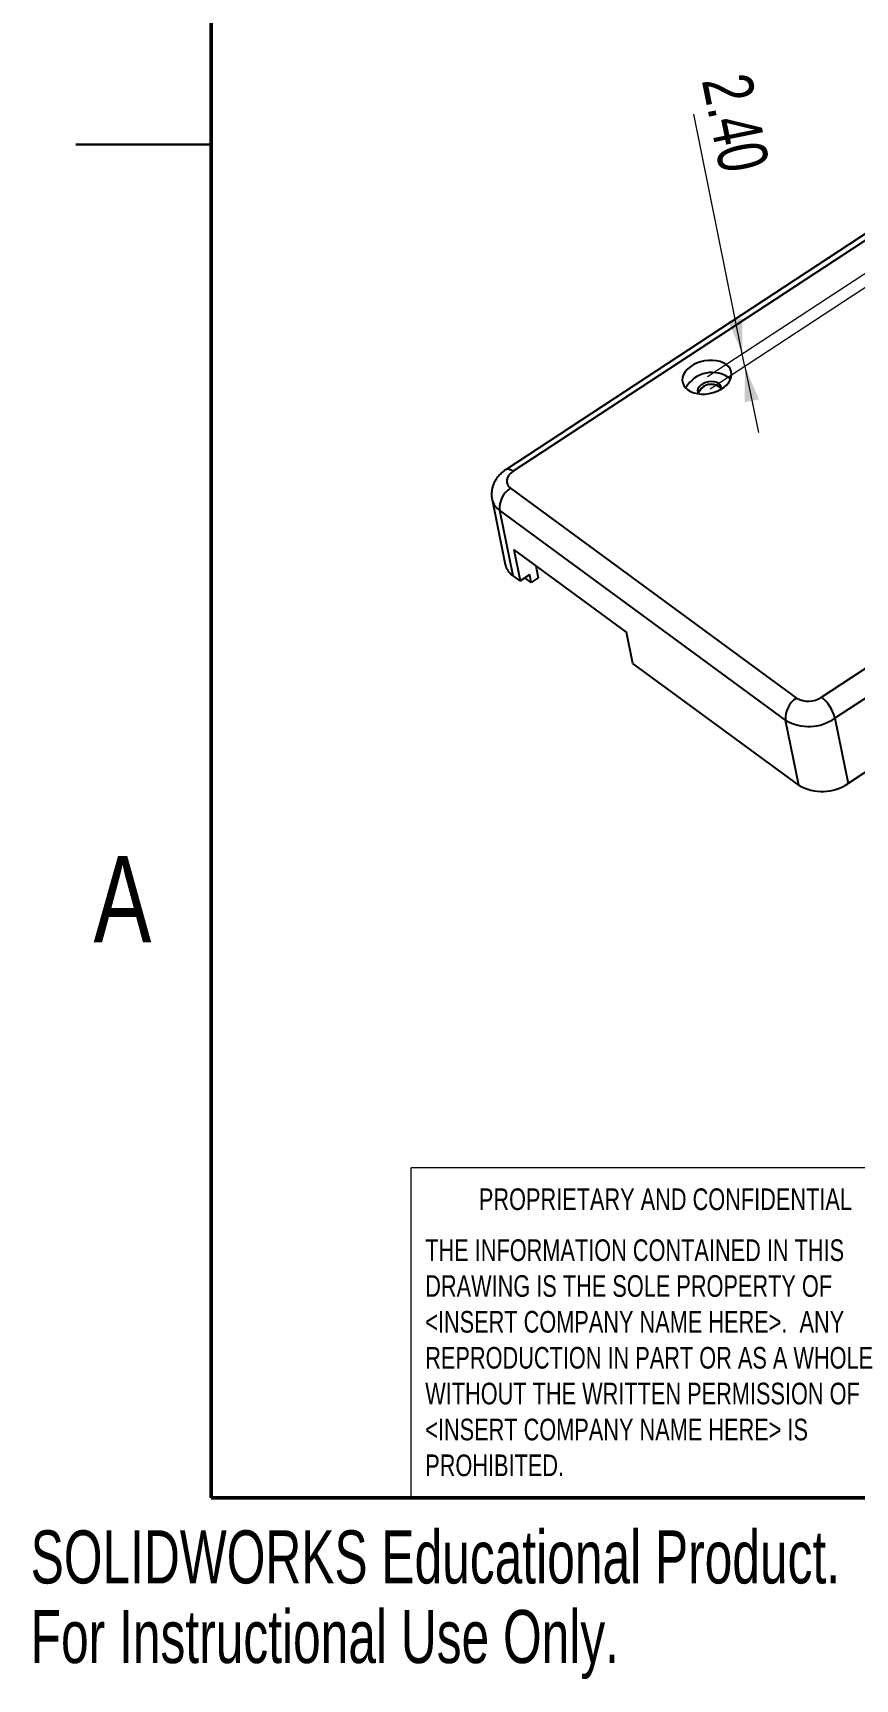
# Model space of a CAD drawing. Header units: millimetres. Extents: x 0 to 276, y 0 to 213.
# Drawn here: x 0.2 to 58, y 0 to 115.8 of the extents above; entities that cross this region are included whole.
import ezdxf

# ---------------------------------------------------------------- set-up
doc = ezdxf.new("R2010")
doc.units = ezdxf.units.MM
doc.styles.add('SLDTEXTSTYLE1', font='TXT', dxfattribs={"width": 0.75})
doc.styles.add('SLDTEXTSTYLE3', font='TXT', dxfattribs={"width": 0.7})
doc.dimstyles.new('SLDDIMSTYLE0', dxfattribs={"dimtxt": 3.5, "dimasz": 3.302, "dimexe": 0, "dimexo": 0.0625, "dimgap": 0.875, "dimtad": 1, "dimlfac": 2, "dimrnd": 1e-09, "dimzin": 4, "dimdsep": 46, "dimtxsty": 'SLDTEXTSTYLE1', "dimsah": 1, "dimcen": 0.09, "dimadec": 0, "dimazin": 1, "dimtfac": 1, "dimtmove": 0, "dimatfit": 0, "dimfxl": 1, "dimfrac": 2, "dimtolj": 1, "dimtzin": 12, "dimarcsym": 0})

# ---------------------------------------------------------------- blocks, each defined once
blk = doc.blocks.new('SW_NOTE_0_6')
at = {"color": 0, "linetype": 'Continuous', "lineweight": 0, "char_height": 1.524, "attachment_point": 1, "style": 'SLDTEXTSTYLE1'}
for s, insert in [('THE INFORMATION CONTAINED IN THIS', (0, 1.96)), ('DRAWING IS THE SOLE PROPERTY OF', (0, -0.56)), ('<INSERT COMPANY NAME HERE>.  ANY', (0, -3.08)), ('REPRODUCTION IN PART OR AS A WHOLE', (0, -5.61)), ('WITHOUT THE WRITTEN PERMISSION OF', (0, -8.13)), ('<INSERT COMPANY NAME HERE> IS', (0, -10.66)), ('PROHIBITED.', (0, -13.18))]:
    blk.add_mtext(s, dxfattribs=dict(at, insert=insert))
blk = doc.blocks.new('_D_18')
at = {"color": 7, "linetype": 'Continuous', "lineweight": 0}
for p, q in [((50.06, 93.21), (46.65, 110.08)), ((73.48, 108.58), (47.62, 91.6)), ((72.31, 106.81), (47.79, 90.72)), ((50.24, 92.33), (50.06, 93.21)), ((50.24, 92.33), (51.19, 87.67))]:
    blk.add_line(p, q, dxfattribs=at)
at = {"color": 7, "linetype": 'Continuous', "lineweight": 18}
for points in [[(50.06, 93.21), (50.07, 95.73), (49.08, 95.53)], [(50.24, 92.33), (50.23, 89.81), (51.23, 90.01)]]:
    blk.add_solid(points, dxfattribs=at)
at = {"color": 7, "linetype": 'Continuous', "lineweight": 18, "insert": (50.63, 113.16), "char_height": 3.5, "attachment_point": 1, "rotation": 281.4491, "style": 'SLDTEXTSTYLE1'}
blk.add_mtext('2.40', dxfattribs=at)

msp = doc.modelspace()

# ---------------------------------------------------------------- linework, layer by layer
at = {"color": 7, "linetype": 'Continuous', "lineweight": 50}
for p, q in [((12.7, 12.7), (12.7, 203.2)), ((266.7, 12.7), (12.7, 12.7))]:
    msp.add_line(p, q, dxfattribs=at)
at = {"color": 7, "linetype": 'Continuous', "lineweight": 25}
for p, q in [((73.9223, 111.6532), (33.4444, 85.0842)), ((74.4226, 111.5246), (33.9447, 84.9556)), ((3.175, 107.95), (12.7, 107.95)), ((12.7, 107.95), (3.175, 107.95)), ((55.6193, 69.0556), (96.0972, 95.6246)), ((97.0569, 94.1403), (56.579, 67.5713)), ((97.9849, 89.5581), (57.507, 62.9891)), ((33.755, 83.7552), (53.8814, 68.9909)), ((32.4541, 82.9751), (33.3822, 78.3929)), ((53.1033, 67.4418), (32.9769, 82.2061)), ((32.9769, 82.2061), (33.9049, 77.6239)), ((41.9125, 73.6224), (33.9858, 79.4373)), ((33.9858, 79.4373), (34.4313, 77.2378)), ((34.4313, 77.2378), (33.9049, 77.6239)), ((34.4313, 77.2378), (35.1059, 77.6806)), ((35.2173, 77.1308), (35.1059, 77.6806)), ((35.5247, 78.3084), (35.6991, 77.4471)), ((35.2173, 77.1308), (34.7691, 77.4595)), ((35.6991, 77.4471), (35.2173, 77.1308)), ((42.358, 71.4229), (41.9125, 73.6224)), ((54.0313, 62.8596), (42.358, 71.4229)), ((54.0313, 62.8596), (53.1033, 67.4418)), ((56.579, 67.5713), (57.507, 62.9891))]:
    msp.add_line(p, q, dxfattribs=at)
at = {"color": 7, "linetype": 'Continuous', "lineweight": 18}
for p in [(26.769, 12.7), (68.3541, 35.9244)]:
    msp.add_line(p, (26.769, 35.9244), dxfattribs=at)
at = {"color": 7, "linetype": 'Continuous', "lineweight": 25, "flags": 128}
for points in [[(48.9163, 92.4558), (48.7196, 92.5746), (48.4913, 92.666), (48.2379, 92.7275), (47.9662, 92.7574), (47.6836, 92.7549), (47.3978, 92.7201), (47.1166, 92.654), (46.8477, 92.5583), (46.5985, 92.4356), (46.3756, 92.2893), (46.1853, 92.1235), (46.0326, 91.9425), (45.9218, 91.7513), (45.8559, 91.5553), (45.8367, 91.3596), (45.8646, 91.1697), (45.939, 90.9907), (46.0578, 90.8275), (46.2178, 90.6846), (46.4146, 90.5658), (46.6428, 90.4744), (46.8962, 90.4129), (47.1679, 90.383), (47.4506, 90.3855), (47.7363, 90.4202), (48.0175, 90.4864), (48.2864, 90.5821), (48.5357, 90.7048), (48.7585, 90.851), (48.9489, 91.0169), (49.1015, 91.1979), (49.2123, 91.389), (49.2782, 91.5851), (49.2975, 91.7808), (49.2695, 91.9707), (49.1951, 92.1497), (49.0763, 92.3129), (48.9163, 92.4558)], [(48.4006, 91.1206), (48.2556, 91.2005), (48.0809, 91.2508), (47.8867, 91.2685), (47.6843, 91.2526), (47.4855, 91.204), (47.3017, 91.1256), (47.1437, 91.0219), (47.0207, 90.8989), (46.9398, 90.7638), (46.9056, 90.6245), (46.9203, 90.489), (46.9578, 90.4031)], [(48.584, 90.7458), (48.5521, 90.7957), (48.4451, 90.9006)], [(33.9447, 84.9556), (33.7715, 84.8213), (33.6348, 84.6703), (33.5397, 84.5085), (33.4899, 84.342), (33.4874, 84.1773), (33.5322, 84.0206), (33.6225, 83.8781), (33.755, 83.7552)]]:
    msp.add_lwpolyline(points, dxfattribs=at)
at = {"color": 8, "linetype": 'Continuous', "lineweight": 25, "flags": 128}
msp.add_lwpolyline([(33.4444, 85.0842), (33.4517, 85.0887), (33.5459, 85.1167), (33.6626, 85.1032), (33.7972, 85.0488), (33.9447, 84.9556)], dxfattribs=at)
at = {"color": 7, "linetype": 'Continuous', "lineweight": 25}
for centre, radius, start, end in [((47.9266, 89.7948), 2.1123, 51.621509, 151.276731), ((47.8866, 90.0778), 0.9945, 55.832791, 160.173533), ((47.863, 90.1088), 0.962, 41.461624, 161.436661), ((48.1786, 90.7799), 0.4067, 353.258623, 56.904927), ((34.6352, 82.3431), 1.664, 121.934793, 184.719979), ((34.624, 78.6749), 1.2735, 192.79631, 235.619923), ((54.7616, 67.5788), 1.664, 121.934793, 184.719979), ((54.699, 70.4014), 1.6303, 239.901144, 304.365512), ((53.9004, 66.8918), 2.7634, 14.234162, 51.536517), ((54.74, 70.2195), 3.2241, 239.490782, 304.775875), ((55.6681, 65.6373), 3.2241, 239.490782, 304.775875)]:
    msp.add_arc(centre, radius, start, end, dxfattribs=at)
at = {"color": 8, "linetype": 'Continuous', "lineweight": 25}
msp.add_arc((33.6959, 83.2571), 1.2734, 192.784533, 235.620254, dxfattribs=at)
at = {"color": 7, "linetype": 'Continuous', "lineweight": 25}
msp.add_open_spline([(33.4444, 85.0842), (33.3875, 85.045), (33.2389, 84.9425), (33.0317, 84.7577), (32.8326, 84.5304), (32.6747, 84.2939), (32.553, 84.0449), (32.4682, 83.7869), (32.4209, 83.5155), (32.4112, 83.2423), (32.4413, 83.0615), (32.4556, 82.9759)], degree=3, knots=[0, 0, 0, 0, 0.08187217, 0.21385608, 0.33153846, 0.44644952, 0.55865336, 0.66859061, 0.77685124, 0.89428651, 1, 1, 1, 1], dxfattribs=at)

# ---------------------------------------------------------------- block references
at = {"color": 7, "linetype": 'Continuous', "lineweight": 0}
msp.add_blockref('SW_NOTE_0_6', (27.7544, 28.9376), dxfattribs=at)

# ---------------------------------------------------------------- texts
at = {"color": 7, "linetype": 'Continuous', "lineweight": 0, "style": 'SLDTEXTSTYLE1'}
for s, insert, char_height, attachment_point in [('A', (6.4566, 57.8877), 6.096, 2), ('PROPRIETARY AND CONFIDENTIAL', (31.5296, 34.4829), 1.524, 1)]:
    msp.add_mtext(s, dxfattribs=dict(at, insert=insert, char_height=char_height, attachment_point=attachment_point))
at = {"color": 7, "linetype": 'Continuous', "char_height": 3.73507, "attachment_point": 1, "style": 'SLDTEXTSTYLE3'}
for s, insert in [('SOLIDWORKS Educational Product.', (0, 10.4174)), ('For Instructional Use Only.', (0, 4.8148))]:
    msp.add_mtext(s, dxfattribs=dict(at, insert=insert))

# ---------------------------------------------------------------- dimensions: what is measured, and where the dimension line sits
at = {"color": 7, "linetype": 'Continuous', "lineweight": 18}
dim = msp.add_linear_dim(base=(50.0643, 93.2093), p1=(73.2872, 107.4557), p2=(74.4583, 109.2211), angle=281.449122, dimstyle='SLDDIMSTYLE0', dxfattribs=at)
dim.commit()
dim.dimension.update_dxf_attribs({"geometry": '_D_18', "text_midpoint": (47.1044, 107.8238), "dimtype": 160})

doc.saveas('drawing.dxf')
